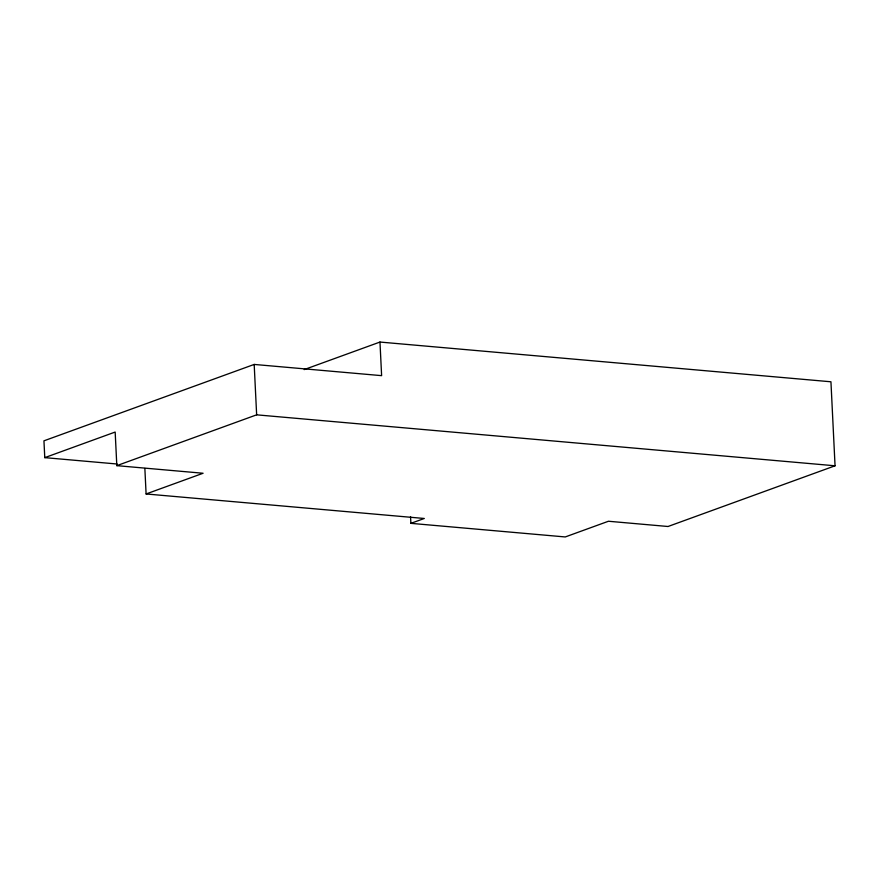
<?xml version="1.0" encoding="UTF-8"?>
<svg xmlns="http://www.w3.org/2000/svg" width="879" height="879" viewBox="0 0 879 879"><rect width="100%" height="100%" fill="white"/><g stroke="black" fill="none" stroke-linecap="round" stroke-linejoin="round"><path stroke-width="1.32" d="M410.559 516.632L410.889 523.346L565.252 536.948L608.455 521.247L668.018 526.499L835.05 465.793L830.941 381.783L379.97 342.052L381.618 375.652L254.185 364.433L43.95 440.829L44.774 457.64L117.116 464.013M44.774 457.64L115.171 432.05L116.819 465.65L203.093 473.254L146.101 493.965L144.859 468.43M304.167 369.598L379.97 342.052M116.819 465.65L256.646 414.833L835.05 465.793M410.889 523.346L424.304 518.478L146.101 493.965M254.185 364.433L256.646 414.833"/></g></svg>
